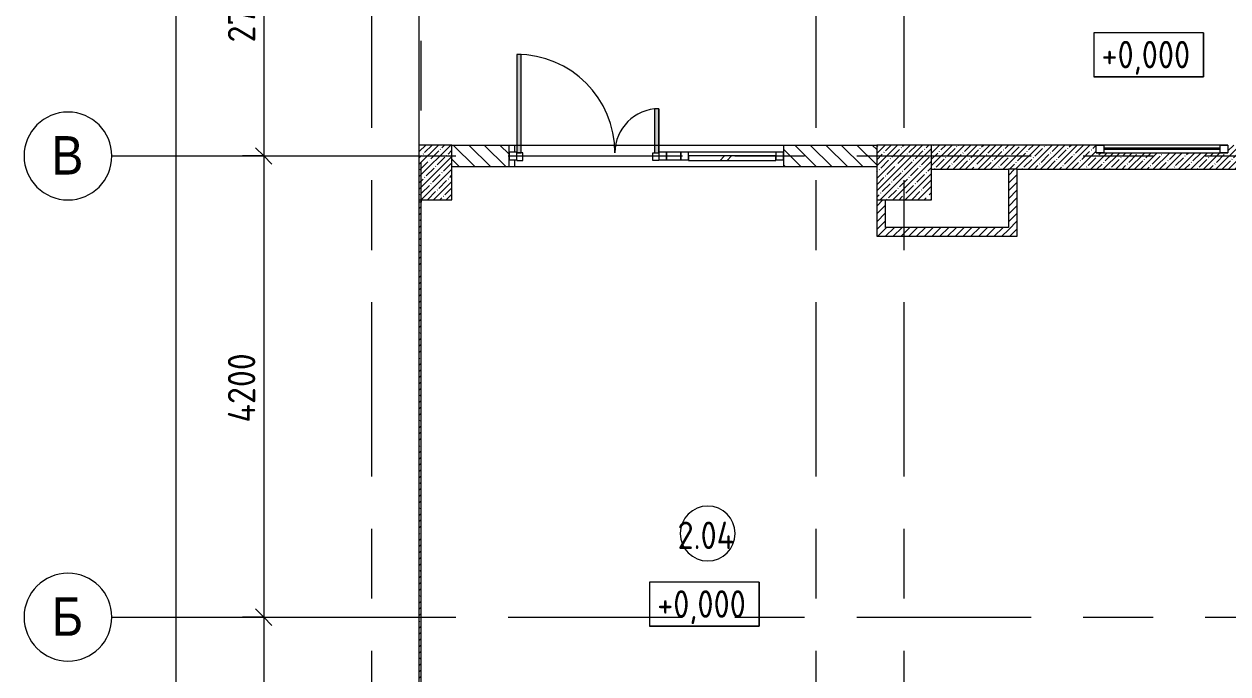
# Model space of a CAD drawing. Header units: millimetres. Extents: x 35143 to 244272, y -8553 to 29000.
# Drawn here: x 35143 to 46110, y 3083 to 9001 of the extents above; entities that cross this region are included whole.
import ezdxf

# ---------------------------------------------------------------- set-up
doc = ezdxf.new("R2010")
doc.units = ezdxf.units.MM
doc.linetypes.add('Осевая', pattern=[3175, 635, -476.25, 1587.5, -476.25])
for name, color, linetype, lineweight in [('A-ANNO-DIMS', 7, 'Continuous', 9), ('A-ANNO-DIMS-100', 7, 'Continuous', 9), ('A-AREA-IDEN', 7, 'Continuous', 9), ('A-DETL-GENF', 7, 'Continuous', 9), ('A-GLAZ', 7, 'Continuous', 9), ('A-GLAZ-CURT', 7, 'Continuous', 9), ('A-GLAZ-CWMG', 7, 'Continuous', 9), ('A-WALL-1', 7, 'Continuous', 13), ('G-ANNO-DIMS', 7, 'Continuous', 9), ('I-WALL', 7, 'Continuous', 9), ('S-COLS', 7, 'Continuous', 9), ('Оси', 7, 'Continuous', 9), ('Оси-1', 7, 'Continuous', 20), ('Оси-2', 7, 'Осевая', 9)]:
    doc.layers.add(name, color=color, linetype=linetype, lineweight=lineweight)
for name, color, linetype, lineweight, true_color in [('A-DETL-GENF-1', 7, 'Continuous', 9, 0xaaaaaa), ('A-DOOR-1', 7, 'Continuous', 9, 0xaaaaaa), ('A-DOOR-2', 7, 'Continuous', 9, 0xe2e2e2), ('A-FLOR-1', 7, 'Continuous', 9, 0xaaaaaa)]:
    doc.layers.add(name, color=color, linetype=linetype, lineweight=lineweight, true_color=true_color)
doc.styles.add('Arial', font='arial.ttf', dxfattribs={"width": 0.9, "height": 350})
doc.styles.add('GOST Common', font='GOST_Common.ttf', dxfattribs={"width": 0.9, "height": 250})
doc.styles.add('ISOCPEUR', font='isocpeur.ttf', dxfattribs={"width": 0.9, "height": 250})
doc.dimstyles.new('ISO-2_5_0_9К_БОЛЬШОЙ', dxfattribs={"dimscale": 304.8, "dimtxt": 248.995294, "dimasz": 0.492126, "dimexe": 0.393701, "dimexo": 0.984252, "dimgap": 0, "dimtad": 1, "dimdec": 0, "dimrnd": 10, "dimzin": 0, "dimdsep": 46, "dimtxsty": 'ISOCPEUR', "dimblk1": 'OBLIQUE', "dimblk2": 'OBLIQUE', "dimsah": 1, "dimcen": 0.09, "dimdle": 0.393701, "dimazin": 0, "dimtfac": 1, "dimtdec": 4, "dimtix": 1, "dimtmove": 0, "dimatfit": 3, "dimfxl": 1, "dimtvp": 1, "dimtolj": 1, "dimtzin": 0, "dimarcsym": 2})
doc.dimstyles.new('ISO-2_5_0_9К_БОЛЬШОЙ_1', dxfattribs={"dimscale": 304.8, "dimtxt": 248.995294, "dimasz": 0.492126, "dimexe": 0.393701, "dimexo": 0.984252, "dimgap": 0, "dimtad": 1, "dimdec": 0, "dimrnd": 10, "dimzin": 0, "dimdsep": 46, "dimtxsty": 'ISOCPEUR', "dimblk1": 'OBLIQUE', "dimblk2": 'OBLIQUE', "dimsah": 1, "dimcen": 0.09, "dimdle": 0.393701, "dimazin": 0, "dimtfac": 1, "dimtdec": 4, "dimtix": 1, "dimtmove": 2, "dimatfit": 3, "dimfxl": 1, "dimtvp": 1, "dimtolj": 1, "dimtzin": 0, "dimarcsym": 2})
pattern_1 = [(45, (0, 0), (-35.35534, 35.35534), [])]
pattern_2 = [(45, (0, 0), (-57.02463, 57.02463), []), (45, (57.025, 0), (-57.02463, 57.02463), [100.806, -20.161, 3.353, -16.808])]

# ---------------------------------------------------------------- blocks, each defined once
blk = doc.blocks.new('BSC_Колонна _Прямоугольная - 500х500-23286270-План монтажа стен и перегородок 2 этажа в осях 12-23')
at = {"layer": 'S-COLS'}
h = blk.add_hatch(dxfattribs=at)
h.set_pattern_fill('FP_1', color=256, style=0, pattern_type=2)
h.set_pattern_definition([(45, (-38790, -7650), (-57.02463, 57.02463), []), (45, (-38732.975, -7650), (-57.02463, 57.02463), [100.806, -20.161, 3.353, -16.808])])
h.paths.add_polyline_path([(-47, -250), (250, -250), (250, 250), (-47, 250), (-47, 212)])
for p, q in [((250, 250), (-47, 250)), ((250, -250), (250, 250)), ((-47, -250), (250, -250))]:
    blk.add_line(p, q, dxfattribs=at)
blk = doc.blocks.new('BSC_Колонна _Прямоугольная - 500х500-V1-План монтажа стен и перегородок 2 этажа в осях 12-23')
at = {"layer": 'S-COLS'}
h = blk.add_hatch(dxfattribs=at)
h.set_pattern_fill('FP_2', color=256, style=0, pattern_type=2)
h.set_pattern_definition([(45, (-43160, -7650), (-57.02463, 57.02463), []), (45, (-43102.975, -7650), (-57.02463, 57.02463), [100.806, -20.161, 3.353, -16.808])])
h.paths.add_polyline_path([(-250, -250), (250, -250), (250, 250), (-250, 250)])
for p, q in [((250, 250), (-250, 250)), ((-250, 250), (-250, -250)), ((250, -250), (250, 250)), ((-250, -250), (250, -250))]:
    blk.add_line(p, q, dxfattribs=at)
blk = doc.blocks.new('120_Окно_СКБ_1Ст - 120_Окно_СКБ_1Ст 400х1200 EI30-24228621-План монтажа стен и перегородок 2 этажа в осях 12-23')
at = {"layer": 'A-GLAZ'}
for p, q in [((-600, 40), (-600, 110)), ((-600, 110), (-530, 110)), ((600, 110), (-600, 110)), ((-530, 110), (-530, 40)), ((530, 40), (530, 110)), ((530, 110), (600, 110)), ((600, 110), (600, 40)), ((-530, 40), (-600, 40)), ((-600, 40), (600, 40)), ((530, 80), (-530, 80)), ((530, 70), (-530, 70)), ((600, 40), (530, 40))]:
    blk.add_line(p, q, dxfattribs=at)
blk = doc.blocks.new('Прямоугольный импост - 50 x 70 мм-31700031-План монтажа стен и перегородок 2 этажа в осях 12-23')
at = {"layer": 'A-GLAZ-CWMG'}
for p, q in [((-70, 35), (0, 35)), ((-70, -35), (-70, 35)), ((0, 35), (0, -35)), ((0, -35), (-70, -35))]:
    blk.add_line(p, q, dxfattribs=at)
blk = doc.blocks.new('Дверь_Витражная_остекление_ - ДВН_ДАО_Главный вход_1200 в свету-31742133-План монтажа стен и перегородок 2 этажа в осях 12-23')
at = {"layer": 'A-DOOR-2'}
for points in [[(-647.5, 30), (-607.5, 30), (-607.5, 925), (-647.5, 925), (-647.5, 35)], [(647.5, 30), (647.5, 430), (607.5, 430), (607.5, 30)]]:
    blk.add_hatch(color=256, dxfattribs=at).paths.add_polyline_path(points)
at = {"layer": 'A-DETL-GENF-1'}
for p, q in [((-607.5, 925), (-647.5, 925)), ((-647.5, 925), (-647.5, 35)), ((-607.5, 30), (-607.5, 925)), ((647.5, 430), (607.5, 430)), ((607.5, 430), (607.5, 30)), ((647.5, 35), (647.5, 430)), ((-647.5, 30), (-607.5, 30)), ((-592.5, 30), (-647.5, 30)), ((-592.5, -40), (-592.5, 30)), ((592.5, -40), (592.5, 30)), ((592.5, 30), (647.5, 30)), ((607.5, 30), (647.5, 30)), ((-647.5, -35), (-647.5, -40)), ((-647.5, -40), (-592.5, -40)), ((647.5, -40), (592.5, -40)), ((647.5, -35), (647.5, -40))]:
    blk.add_line(p, q, dxfattribs=at)
at = {"layer": 'A-DOOR-1'}
for p, q in [((-647.5, 925), (-647.5, 35)), ((647.5, 430), (647.5, 35))]:
    blk.add_line(p, q, dxfattribs=at)
for centre, radius, start, end in [((-647.5, 30), 895, 360, 90), ((647.5, 30), 400, 90, 180)]:
    blk.add_arc(centre, radius, start, end, dxfattribs=at)
blk = doc.blocks.new('Системная панель - Стемалит - 40мм-32257327-План монтажа стен и перегородок 2 этажа в осях 12-23')
at = {"layer": 'A-GLAZ-CURT'}
for p, q in [((65, 35), (-65, 35)), ((-65, 35), (-65, -35)), ((65, -35), (65, 35)), ((-65, -35), (65, -35))]:
    blk.add_line(p, q, dxfattribs=at)
blk = doc.blocks.new('Прямоугольный импост - 50 x 70 мм-31687886-План монтажа стен и перегородок 2 этажа в осях 12-23')
at = {"layer": 'A-GLAZ-CWMG'}
for p, q in [((-35, 35), (35, 35)), ((-35, -35), (-35, 35)), ((35, 35), (35, -35)), ((35, -35), (-35, -35))]:
    blk.add_line(p, q, dxfattribs=at)
blk = doc.blocks.new('Прямоугольный импост - 50 x 70 мм-31701779-План монтажа стен и перегородок 2 этажа в осях 12-23')
at = {"layer": 'A-GLAZ-CWMG'}
for p, q in [((0, 35), (-70, 35)), ((-70, 35), (-70, -35)), ((0, -35), (0, 35)), ((-70, -35), (0, -35))]:
    blk.add_line(p, q, dxfattribs=at)
blk = doc.blocks.new('Системная панель - Стекло - 40мм-32257331-План монтажа стен и перегородок 2 этажа в осях 12-23')
at = {"layer": 'A-GLAZ-CURT'}
h = blk.add_hatch(dxfattribs=at)
h.set_pattern_fill('FP_59', color=256, style=0, pattern_type=2)
h.set_pattern_definition([(45, (-41693.5, -7700), (-282.8427, 282.8427), [200, -600]), (45, (-41893.5, -7800), (-282.8427, 282.8427), [600, -200]), (45, (-41493.5, -7900), (-282.8427, 282.8427), [200, -600])])
h.paths.add_polyline_path([(398, -40), (398, 0), (-398, 0), (-398, -40), (-366, -40)])
for p, q in [((398, 0), (-398, 0)), ((-398, 0), (-398, -40)), ((398, -40), (398, 0)), ((-398, -40), (398, -40))]:
    blk.add_line(p, q, dxfattribs=at)
blk = doc.blocks.new('Прямоугольный импост - 50 x 70 мм-31702100-План монтажа стен и перегородок 2 этажа в осях 12-23')
at = {"layer": 'A-GLAZ-CWMG'}
for p, q in [((-35, 35), (35, 35)), ((-35, -35), (-35, 35)), ((35, 35), (35, -35)), ((35, -35), (-35, -35))]:
    blk.add_line(p, q, dxfattribs=at)
blk = doc.blocks.new('Прямоугольный импост - 50 x 70 мм-31720914-План монтажа стен и перегородок 2 этажа в осях 12-23')
at = {"layer": 'A-GLAZ-CWMG'}
blk.add_line((41991, 7835), (41196, 7835), dxfattribs=at)
blk = doc.blocks.new('DET_L_Линия разрыва - М100-30654842-План монтажа стен и перегородок 2 этажа в осях 12-23')
at = {"layer": 'A-DETL-GENF'}
blk.add_line((24080, 0), (12340, 0), dxfattribs=at)
blk = doc.blocks.new('Ось сетки - D8-29747960-План монтажа стен и перегородок 2 этажа в осях 12-23')
at = {"layer": 'Оси-1'}
for start, end in [(360, 180), (180, 360)]:
    blk.add_arc((0, 0), 4, start, end, dxfattribs=at)
blk = doc.blocks.new('DIMBLOCK10-План монтажа стен и перегородок 2 этажа в осях 12-23')
at = {"layer": 'A-ANNO-DIMS-100', "lineweight": 20}
for p, q in [((37326, 10500), (37251, 10575)), ((37326, 10500), (37401, 10425)), ((37326, 7800), (37251, 7875)), ((37326, 7800), (37401, 7725))]:
    blk.add_line(p, q, dxfattribs=at)
at = {"layer": 'A-ANNO-DIMS-100'}
for p, q in [((37132, 10500), (37446, 10500)), ((37326, 10500), (37132, 10500)), ((37326, 10500), (37326, 7800)), ((37132, 7800), (37446, 7800)), ((37326, 7800), (37132, 7800))]:
    blk.add_line(p, q, dxfattribs=at)
at = {"layer": 'A-ANNO-DIMS-100', "color": 0, "insert": (36999, 8834), "char_height": 250, "width": 758.48, "attachment_point": 1, "rotation": 90, "line_spacing_factor": 1.149209, "style": 'ISOCPEUR'}
blk.add_mtext('2700', dxfattribs=at)
blk = doc.blocks.new('_Oblique')
at = {"color": 0, "linetype": 'ByBlock', "lineweight": -2}
blk.add_line((-0.5, -0.5), (0.5, 0.5), dxfattribs=at)
blk = doc.blocks.new('DIMBLOCK11-План монтажа стен и перегородок 2 этажа в осях 12-23')
at = {"layer": 'A-ANNO-DIMS-100'}
for p, q in [((37132, 7800), (37446, 7800)), ((37326, 7800), (37132, 7800)), ((37326, 7800), (37326, 3600)), ((37132, 3600), (37446, 3600)), ((37326, 3600), (37132, 3600))]:
    blk.add_line(p, q, dxfattribs=at)
at = {"layer": 'A-ANNO-DIMS-100', "lineweight": 20}
for p, q in [((37326, 7800), (37251, 7875)), ((37326, 7800), (37401, 7725)), ((37326, 3600), (37251, 3675)), ((37326, 3600), (37401, 3525))]:
    blk.add_line(p, q, dxfattribs=at)
at = {"layer": 'A-ANNO-DIMS-100', "color": 0, "insert": (36999, 5372), "char_height": 250, "width": 787.21, "attachment_point": 1, "rotation": 90, "line_spacing_factor": 1.149209, "style": 'ISOCPEUR'}
blk.add_mtext('4200', dxfattribs=at)
blk = doc.blocks.new('DIMBLOCK12-План монтажа стен и перегородок 2 этажа в осях 12-23')
at = {"layer": 'A-ANNO-DIMS-100', "lineweight": 20}
for p, q in [((37326, 3600), (37251, 3675)), ((37326, 3600), (37401, 3525)), ((37326, 0), (37251, 75)), ((37326, 0), (37401, -75))]:
    blk.add_line(p, q, dxfattribs=at)
at = {"layer": 'A-ANNO-DIMS-100'}
for p, q in [((37132, 3600), (37446, 3600)), ((37326, 3600), (37132, 3600)), ((37326, 3600), (37326, -120)), ((37132, 0), (37446, 0)), ((37326, 0), (37132, 0))]:
    blk.add_line(p, q, dxfattribs=at)
at = {"layer": 'A-ANNO-DIMS-100', "color": 0, "insert": (36999, 1484), "char_height": 250, "width": 758.48, "attachment_point": 1, "rotation": 90, "line_spacing_factor": 1.149209, "style": 'ISOCPEUR'}
blk.add_mtext('3600', dxfattribs=at)
blk = doc.blocks.new('DIMBLOCK13-План монтажа стен и перегородок 2 этажа в осях 12-23')
at = {"layer": 'A-ANNO-DIMS-100'}
for p, q in [((36526, 27120), (36526, -120)), ((36332, 27000), (36646, 27000)), ((36526, 27000), (36332, 27000)), ((36332, 0), (36646, 0)), ((36526, 0), (36332, 0))]:
    blk.add_line(p, q, dxfattribs=at)
at = {"layer": 'A-ANNO-DIMS-100', "lineweight": 20}
for p, q in [((36526, 27000), (36451, 27075)), ((36526, 27000), (36601, 26925)), ((36526, 0), (36451, 75)), ((36526, 0), (36601, -75))]:
    blk.add_line(p, q, dxfattribs=at)
at = {"layer": 'A-ANNO-DIMS-100', "color": 0, "insert": (36199, 13812), "char_height": 250, "width": 948.1, "attachment_point": 1, "rotation": 90, "line_spacing_factor": 1.149209, "style": 'ISOCPEUR'}
blk.add_mtext('27000', dxfattribs=at)
blk = doc.blocks.new('Марка_Помещения - Номер-25198446-План монтажа стен и перегородок 2 этажа в осях 12-23')
at = {"layer": 'A-AREA-IDEN'}
for start, end in [(360, 180), (180, 360)]:
    blk.add_arc((0, 0), 2.5, start, end, dxfattribs=at)
blk = doc.blocks.new('Высотные отметки - 10х4_h_-17668695-План монтажа стен и перегородок 2 этажа в осях 12-23')
at = {"layer": 'G-ANNO-DIMS'}
for p, q in [((-5, 4), (-5, 0)), ((5, 4), (-5, 4)), ((5, 4), (-5, 4)), ((-5, 4), (-5, 0)), ((5, 4), (5, 0)), ((5, 0), (5, 4)), ((5, 0), (-5, 0)), ((-5, 0), (5, 0))]:
    blk.add_line(p, q, dxfattribs=at)

msp = doc.modelspace()

# ---------------------------------------------------------------- hatches: boundary and pattern name
at = {"layer": 'I-WALL'}
h = msp.add_hatch(dxfattribs=at)
h.set_pattern_fill('FP_19', color=256, style=0, pattern_type=2)
h.set_pattern_definition([(135, (0, 0), (-70.71068, -70.71068), [])])
h.paths.add_polyline_path([(42061, 7700), (42910, 7700), (42910, 7900), (42061, 7900)])
h.paths.add_polyline_path([(39040, 7700), (39561, 7700), (39561, 7900), (39040, 7900), (39040, 7826.9)])
h = msp.add_hatch(dxfattribs=at)
h.set_pattern_fill('FP_17', color=256, style=0, pattern_type=2)
h.set_pattern_definition(pattern_2)
h.paths.add_polyline_path([(47410, 7680), (47410, 7900), (46110, 7900), (46110, 7830), (44910, 7830), (44910, 7900), (43410, 7900), (43410, 7680), (47052.4, 7680)])
h = msp.add_hatch(dxfattribs=at)
h.set_pattern_fill('FP_22', color=256, style=0, pattern_type=2)
h.set_pattern_definition(pattern_1)
h.paths.add_polyline_path([(44140, 7070), (44190, 7070), (44190, 7680), (44110, 7680), (44110, 7070)])
h = msp.add_hatch(dxfattribs=at)
h.set_pattern_fill('FP_17', color=256, style=0, pattern_type=2)
h.set_pattern_definition(pattern_2)
h.paths.add_polyline_path([(38742.7, 410), (38760, 410), (38760, 7380), (38742.7, 7380), (38742.7, 700.2)])
h = msp.add_hatch(dxfattribs=at)
h.set_pattern_fill('FP_22', color=256, style=0, pattern_type=2)
h.set_pattern_definition(pattern_1)
h.paths.add_polyline_path([(42990, 7150), (42990, 7400), (42910, 7400), (42910, 7150)])
h = msp.add_hatch(dxfattribs=at)
h.set_pattern_fill('FP_22', color=256, style=0, pattern_type=2)
h.set_pattern_definition(pattern_1)
h.paths.add_polyline_path([(44110, 7070), (44110, 7150), (42910, 7150), (42910, 7070)])

# ---------------------------------------------------------------- linework, layer by layer
at = {"layer": 'A-FLOR-1'}
for p, q in [((39561, 7900), (42061, 7900)), ((39610, 7900), (39610, 7835)), ((39610, 7765), (39610, 7700)), ((38760, 7400), (38760, 7380))]:
    msp.add_line(p, q, dxfattribs=at)
at = {"layer": 'A-WALL-1'}
msp.add_line((44190, 7680), (44110, 7680), dxfattribs=at)
at = {"layer": 'I-WALL'}
for p, q in [((39040, 7900), (42910, 7900)), ((39561, 7700), (39561, 7900)), ((42061, 7900), (42061, 7700)), ((44910, 7900), (43410, 7900)), ((42910, 7700), (39040, 7700)), ((43410, 7680), (44110, 7680)), ((44110, 7680), (44110, 7150)), ((44190, 7070), (44190, 7680)), ((44190, 7680), (46780, 7680)), ((38760, 7380), (38742.7, 7380)), ((38760, 800), (38760, 7380)), ((42910, 7400), (42910, 7070)), ((42990, 7150), (42990, 7400)), ((44110, 7150), (42990, 7150)), ((42910, 7070), (44190, 7070))]:
    msp.add_line(p, q, dxfattribs=at)
at = {"layer": 'Оси'}
for p, q in [((35942.5, 7800), (38442.5, 7800)), ((35942.5, 3600), (38442.5, 3600))]:
    msp.add_line(p, q, dxfattribs=at)
at = {"layer": 'Оси-2'}
for p, q in [((42360, 593.7), (42360, 24898.1)), ((43160, 593.7), (43160, 24898.1)), ((38310, 593.7), (38310, 21277.7)), ((38760, 1863.7), (38760, 12700)), ((38442.5, 7800), (82250, 7800)), ((38442.5, 3600), (82250, 3600))]:
    msp.add_line(p, q, dxfattribs=at)

# ---------------------------------------------------------------- block references
at = {"layer": 'A-AREA-IDEN', "xscale": 99.99999999999993, "yscale": 99.99999999999993, "zscale": 99.99999999999993}
msp.add_blockref('Марка_Помещения - Номер-25198446-План монтажа стен и перегородок 2 этажа в осях 12-23', (41370.5, 4361.7), dxfattribs=at)
at = {"layer": 'A-DETL-GENF', "rotation": 270.0000000000003}
msp.add_blockref('DET_L_Линия разрыва - М100-30654842-План монтажа стен и перегородок 2 этажа в осях 12-23', (38742.7, 23799.7), dxfattribs=at)
at = {"layer": 'A-DOOR-1'}
msp.add_blockref('Дверь_Витражная_остекление_ - ДВН_ДАО_Главный вход_1200 в свету-31742133-План монтажа стен и перегородок 2 этажа в осях 12-23', (40278.5, 7800), dxfattribs=at)
at = {"layer": 'A-GLAZ'}
msp.add_blockref('120_Окно_СКБ_1Ст - 120_Окно_СКБ_1Ст 400х1200 EI30-24228621-План монтажа стен и перегородок 2 этажа в осях 12-23', (45510, 7790), dxfattribs=at)
at = {"layer": 'A-GLAZ-CURT'}
for name, p in [('Системная панель - Стемалит - 40мм-32257327-План монтажа стен и перегородок 2 этажа в осях 12-23', (41061, 7800)), ('Системная панель - Стекло - 40мм-32257331-План монтажа стен и перегородок 2 этажа в осях 12-23', (41593.5, 7800))]:
    msp.add_blockref(name, p, dxfattribs=at)
at = {"layer": 'A-GLAZ-CWMG', "rotation": 180}
msp.add_blockref('Прямоугольный импост - 50 x 70 мм-31701779-План монтажа стен и перегородок 2 этажа в осях 12-23', (39561, 7800), dxfattribs=at)
at = {"layer": 'A-GLAZ-CWMG', "extrusion": (0, 0, -1), "rotation": 180}
for name, p in [('Прямоугольный импост - 50 x 70 мм-31687886-План монтажа стен и перегородок 2 этажа в осях 12-23', (-40961, 7800)), ('Прямоугольный импост - 50 x 70 мм-31702100-План монтажа стен и перегородок 2 этажа в осях 12-23', (-41161, 7800)), ('Прямоугольный импост - 50 x 70 мм-31700031-План монтажа стен и перегородок 2 этажа в осях 12-23', (-42061, 7800))]:
    msp.add_blockref(name, p, dxfattribs=at)
at = {"layer": 'A-GLAZ-CWMG'}
msp.add_blockref('Прямоугольный импост - 50 x 70 мм-31720914-План монтажа стен и перегородок 2 этажа в осях 12-23', (0, 0), dxfattribs=at)
at = {"layer": 'G-ANNO-DIMS', "xscale": 99.99999999999993, "yscale": 99.99999999999993, "zscale": 99.99999999999993}
for p in [(45387.1, 8521.8), (41339.2, 3517.8)]:
    msp.add_blockref('Высотные отметки - 10х4_h_-17668695-План монтажа стен и перегородок 2 этажа в осях 12-23', p, dxfattribs=at)
at = {"layer": 'S-COLS'}
for name, p in [('BSC_Колонна _Прямоугольная - 500х500-23286270-План монтажа стен и перегородок 2 этажа в осях 12-23', (38790, 7650)), ('BSC_Колонна _Прямоугольная - 500х500-V1-План монтажа стен и перегородок 2 этажа в осях 12-23', (43160, 7650))]:
    msp.add_blockref(name, p, dxfattribs=at)
at = {"layer": 'Оси-1', "xscale": 99.99999999999993, "yscale": 99.99999999999993, "zscale": 99.99999999999993, "rotation": 269.9999999999994}
for p in [(35542.5, 7800), (35542.5, 3600)]:
    msp.add_blockref('Ось сетки - D8-29747960-План монтажа стен и перегородок 2 этажа в осях 12-23', p, dxfattribs=at)

# ---------------------------------------------------------------- texts
at = {"layer": 'A-AREA-IDEN', "insert": (41095.8, 4470.2), "char_height": 250, "width": 685.443, "attachment_point": 1, "style": 'GOST Common'}
msp.add_mtext('2.04', dxfattribs=at)
at = {"layer": 'G-ANNO-DIMS', "char_height": 250, "width": 1028.823, "attachment_point": 1, "line_spacing_factor": 1.022761, "style": 'GOST Common'}
for insert in [(44958.4, 8848.5), (40910.5, 3844.5)]:
    msp.add_mtext('+0,000', dxfattribs=dict(at, insert=insert))
at = {"layer": 'Оси', "char_height": 350, "attachment_point": 1, "style": 'Arial'}
for s, insert, width in [('\\fArial|b0|i0|c204|p34|;\\W.9;В', (35389.8, 7981), 360.759), ('\\fArial|b0|i0|c204|p34|;\\W.9;Б', (35392.9, 3781), 353.544)]:
    msp.add_mtext(s, dxfattribs=dict(at, insert=insert, width=width))

# ---------------------------------------------------------------- dimensions: what is measured, and where the dimension line sits
at = {"layer": 'A-ANNO-DIMS'}
dim = msp.add_linear_dim(base=(36525.8, 0), p1=(36631.9, 27000), p2=(36631.9, 0), angle=90, dimstyle='ISO-2_5_0_9К_БОЛЬШОЙ_1', override={"dimpost": '<>', "dimfxl": 26999.999823}, dxfattribs=at)
dim.commit()
dim.dimension.update_dxf_attribs({"geometry": 'DIMBLOCK13-План монтажа стен и перегородок 2 этажа в осях 12-23', "text_midpoint": (36365.9, 14285.7), "dimtype": 160, "text_rotation": 90})
for base, p1, p2, override, picture, middle in [((37325.8, 7800), (37431.9, 10500), (37431.9, 7800), {"dimpost": '<>', "dimfxl": 2700}, 'DIMBLOCK10-План монтажа стен и перегородок 2 этажа в осях 12-23', (37200.8, 9150)), ((37325.8, 3600), (37431.9, 7800), (37431.9, 3600), {"dimpost": '<>', "dimfxl": 4200}, 'DIMBLOCK11-План монтажа стен и перегородок 2 этажа в осях 12-23', (37200.8, 5700)), ((37325.8, 0), (37431.9, 3600), (37431.9, 0), {"dimpost": '<>', "dimfxl": 3600}, 'DIMBLOCK12-План монтажа стен и перегородок 2 этажа в осях 12-23', (37200.8, 1800))]:
    dim = msp.add_linear_dim(base=base, p1=p1, p2=p2, angle=90, dimstyle='ISO-2_5_0_9К_БОЛЬШОЙ', override=override, dxfattribs=at)
    dim.commit()
    dim.dimension.update_dxf_attribs({"geometry": picture, "text_midpoint": middle})

doc.saveas('drawing.dxf')
